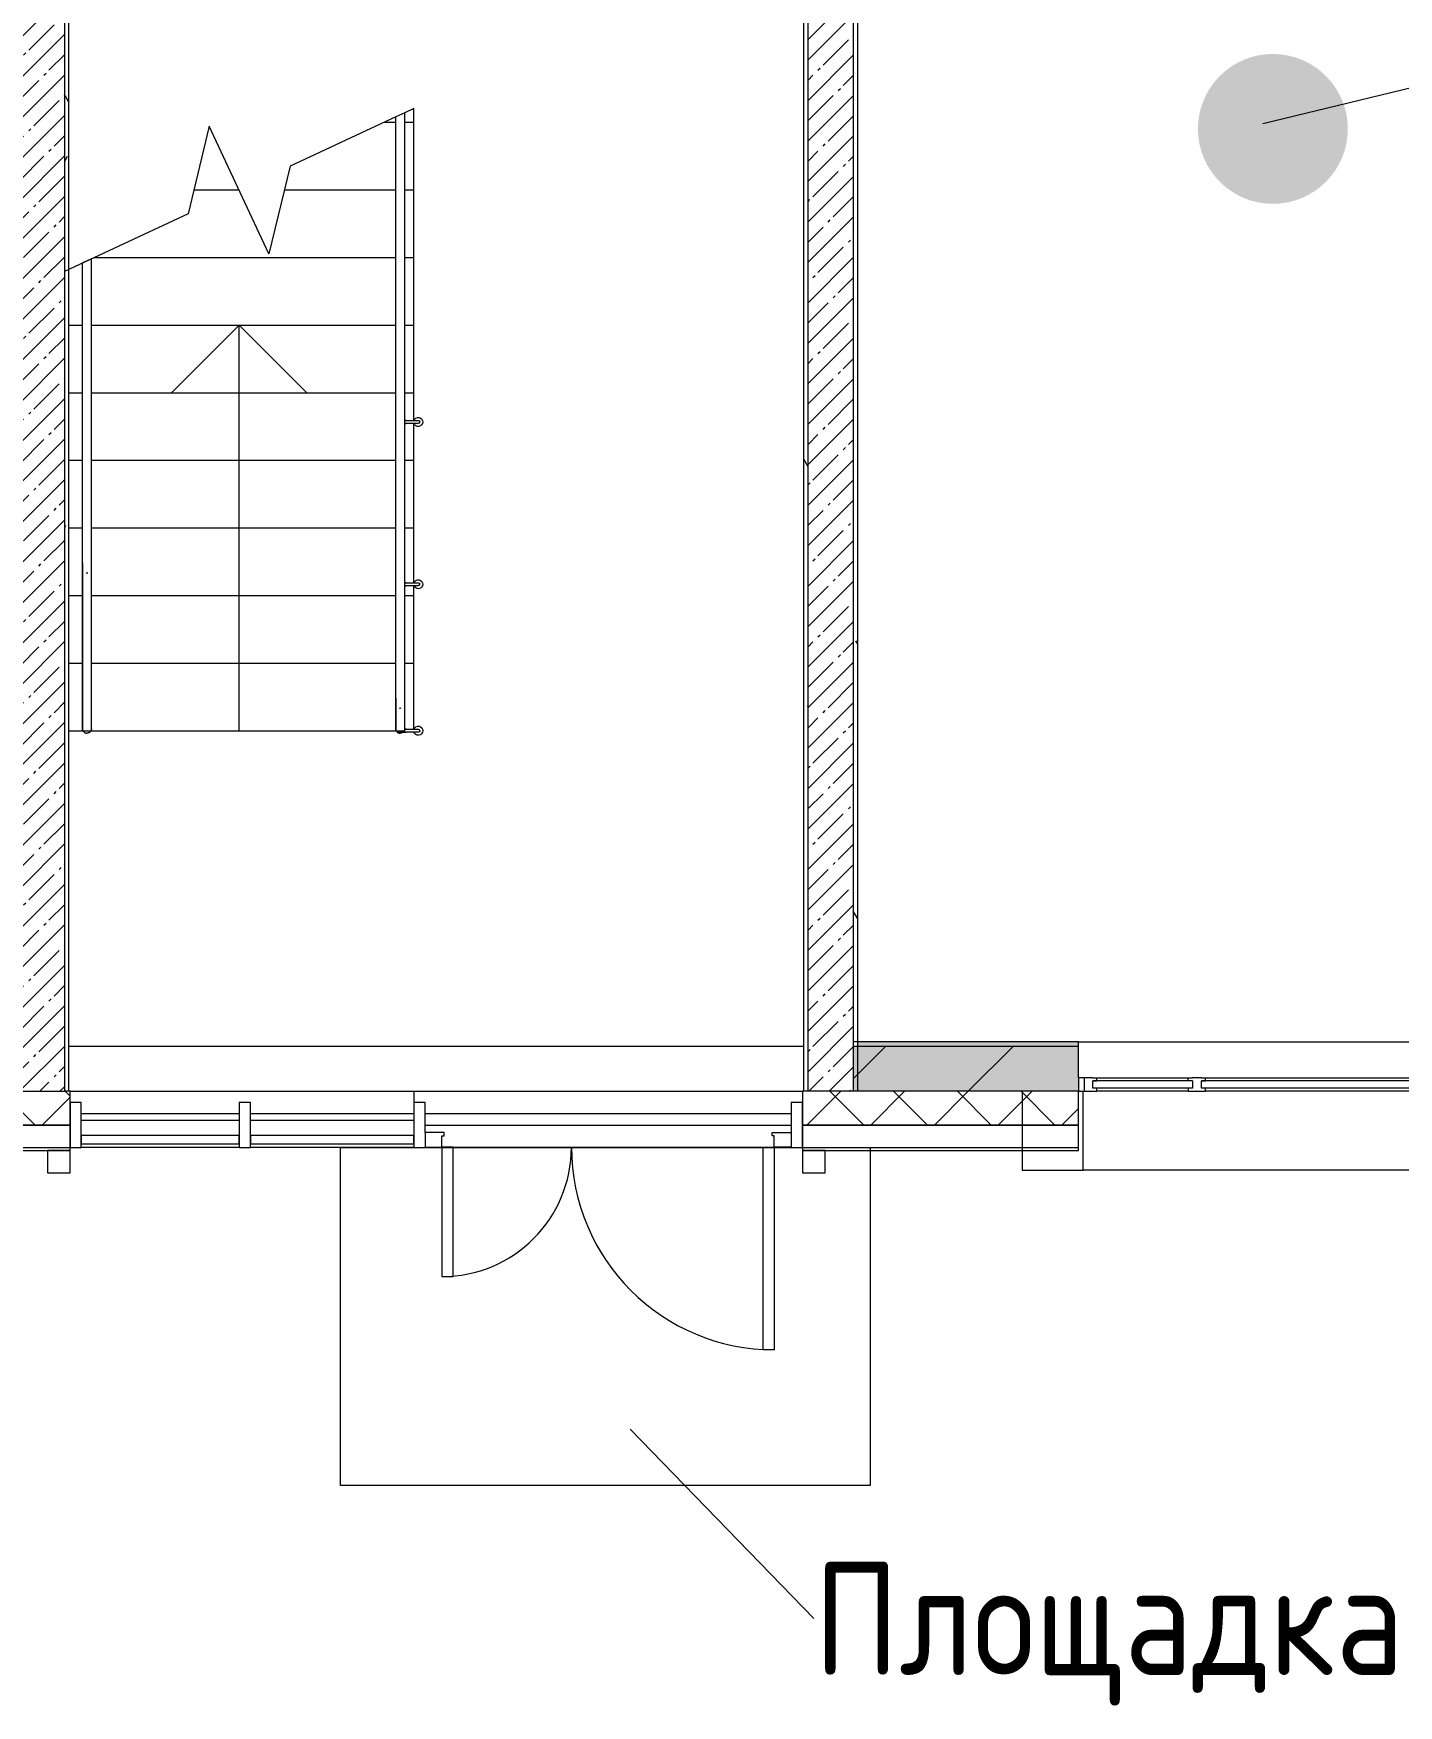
# Model space of a CAD drawing. Header units: millimetres. Extents: x -500089 to 1469082, y -290736 to 166440.
# Drawn here: x 1120316 to 1126374, y -76697 to -69276 of the extents above; entities that cross this region are included whole.
import ezdxf

# ---------------------------------------------------------------- set-up
doc = ezdxf.new("R2010")
doc.units = ezdxf.units.MM
for name, color, linetype, lineweight in [('_ Окна', 7, 'Continuous', 0), ('Аннотация', 7, 'Continuous', 0), ('Витраж', 7, 'Continuous', 0), ('Двери', 7, 'Continuous', 0), ('Лестницы', 7, 'Continuous', 0), ('Линии', 7, 'Continuous', 0), ('Обобщенные модели', 7, 'Continuous', 0), ('Ограждение', 7, 'Continuous', 0), ('Окна', 7, 'Continuous', 0), ('Панели витража', 7, 'Continuous', 0), ('Перекрытие', 7, 'Continuous', 0), ('Стены наружные', 7, 'Continuous', 0), ('Стены несущие', 7, 'Continuous', 0), ('Стены отделка', 7, 'Continuous', 0), ('Стены штриховка', 7, 'Continuous', 0), ('Стрелки вверх', 7, 'Continuous', 0), ('экспертиза ДУ', 1, 'Continuous', 0), ('экспертиза ДУ пояснения', 6, 'Continuous', 0)]:
    doc.layers.add(name, color=color, linetype=linetype, lineweight=lineweight)
doc.styles.add('GOST Common_4', font='', dxfattribs={"width": 0.9, "height": 500})
doc.styles.get('GOST Common_4').set_extended_font_data('GOST Common')
pattern_1 = [(0, (1111853.59, -73570.49), (812.8, 203.2), [67.056, -542.544, 67.056, -542.544, -3251.2]), (0, (1111853.59, -73570.49), (812.8, 203.2), [-1219.2, 67.056, -1152.144, 67.056, -542.544, -1422.4]), (0, (1111853.59, -73570.49), (812.8, 203.2), [-3048, 67.056, -339.344, 67.056, -948.944]), (120, (1112158.39, -73468.89), (-582.3764, 602.3054), [67.056, -542.544, 67.056, -542.544, -3251.2]), (120, (1112158.39, -73468.89), (-582.3764, 602.3054), [-1219.2, 67.056, -1152.144, 67.056, -542.544, -1422.4]), (120, (1112158.39, -73468.89), (-582.3764, 602.3054), [-3048, 67.056, -339.344, 67.056, -948.944]), (240, (1112259.99, -73062.49), (-230.4236, -805.5054), [67.056, -542.544, 67.056, -542.544, -3251.2]), (240, (1112259.99, -73062.49), (-230.4236, -805.5054), [-1219.2, 67.056, -1152.144, 67.056, -542.544, -1422.4]), (240, (1112259.99, -73062.49), (-230.4236, -805.5054), [-3048, 67.056, -339.344, 67.056, -948.944])]
pattern_2 = [(45, (1111853.59, -73570.49), (-89.8026, 89.8026), []), (45, (1111943.39, -73570.49), (-89.8026, 89.8026), [158.75, -31.75, 13.411, -18.339])]

# ---------------------------------------------------------------- blocks, each defined once
blk = doc.blocks.new('Наличник окна - Наличник окна Желтый-3056853-З Этаж 01')
at = {"layer": 'Обобщенные модели', "lineweight": 18}
for p, q in [((13100, -400), (12849.9, -400)), ((12849.9, -400), (12849.9, -750)), ((13119.9, -750), (13119.9, -400)), ((17079.9, -400), (17079.9, -750)), ((17499.9, -750), (17499.9, -400)), ((12849.9, -750), (13119.9, -750)), ((17079.9, -750), (17499.9, -750))]:
    blk.add_line(p, q, dxfattribs=at)
at = {"layer": 'Обобщенные модели'}
blk.add_line((17079.9, -750), (13119.9, -750), dxfattribs=at)
blk = doc.blocks.new('Наличник окна снизу открыто - Наличник окна Белый-3034922-З Этаж 01')
at = {"layer": 'Обобщенные модели', "lineweight": 18}
for p, q in [((8625, -662.5), (8525, -662.5)), ((8525, -662.5), (8525, -762.5)), ((8625, -762.5), (8625, -662.5)), ((11975, -662.5), (11875, -662.5)), ((11875, -662.5), (11875, -762.5)), ((11975, -762.5), (11975, -662.5)), ((8525, -762.5), (8625, -762.5)), ((11875, -762.5), (11975, -762.5))]:
    blk.add_line(p, q, dxfattribs=at)
blk = doc.blocks.new('АР_СОШ_Верзилово_Фасады_rvt-2-З Этаж 01')
at = {"layer": 'Стены наружные'}
for p, q in [((10200, -550), (11825, -550)), ((10275, -650), (10200, -650)), ((11700, -650), (10325, -650)), ((11825, -650), (11750, -650))]:
    blk.add_line(p, q, dxfattribs=at)
at = {"layer": 'Стены отделка', "lineweight": 9}
for p, q in [((8625, -550), (550, -550)), ((8625, -650), (8625, -550)), ((13100, -550), (11875, -550)), ((11875, -550), (11875, -650)), ((13100, -650), (13100, -550)), ((437.5, -662.5), (8625, -662.5)), ((8625, -662.5), (8625, -650)), ((11875, -650), (11875, -662.5)), ((11875, -662.5), (13100, -662.5)), ((13100, -662.5), (13100, -650))]:
    blk.add_line(p, q, dxfattribs=at)
at = {"layer": 'Стены штриховка'}
for p, q in [((450, -650), (8625, -650)), ((11875, -650), (13100, -650))]:
    blk.add_line(p, q, dxfattribs=at)
at = {"lineweight": 9}
for name in ['Наличник окна - Наличник окна Желтый-3056853-З Этаж 01', 'Наличник окна снизу открыто - Наличник окна Белый-3034922-З Этаж 01']:
    blk.add_blockref(name, (0, 0), dxfattribs=at)
blk = doc.blocks.new('Окно_ПВХ_2Створки - ОП_2000_h_х1700_2ст Серый-3674242-З Этаж 01')
at = {"layer": '_ Окна'}
for p, q in [((-769, 110), (-850, 110)), ((-850, 110), (-850, 50)), ((-825, 50), (-825, 110)), ((-787, 64), (-787, 96)), ((-787, 96), (-769, 96)), ((-769, 96), (-769, 110)), ((-769, 96), (287, 96)), ((363, 110), (287, 110)), ((287, 110), (287, 96)), ((287, 96), (305, 96)), ((305, 96), (305, 64)), ((345, 64), (345, 96)), ((345, 96), (363, 96)), ((363, 96), (363, 110)), ((363, 96), (769, 96)), ((769, 110), (769, 96)), ((850, 110), (769, 110)), ((769, 96), (787, 96)), ((787, 96), (787, 64)), ((825, 50), (825, 110)), ((850, 50), (850, 110)), ((-850, 50), (-787, 50)), ((-787, 64), (305, 64)), ((-787, 64), (-769, 64)), ((-769, 50), (-787, 50)), ((-769, 64), (-769, 50)), ((287, 64), (287, 50)), ((305, 64), (287, 64)), ((305, 50), (287, 50)), ((305, 50), (345, 50)), ((345, 64), (787, 64)), ((345, 64), (363, 64)), ((363, 50), (345, 50)), ((363, 64), (363, 50)), ((769, 64), (769, 50)), ((787, 64), (769, 64)), ((787, 50), (769, 50)), ((787, 50), (850, 50))]:
    blk.add_line(p, q, dxfattribs=at)
at = {"layer": 'Окна'}
for p, q in [((-769, 110), (287, 110)), ((363, 110), (769, 110)), ((287, 50), (-769, 50)), ((769, 50), (363, 50))]:
    blk.add_line(p, q, dxfattribs=at)
blk = doc.blocks.new('Прямоугольный импост - 50х200 мм Серый-4109983-З Этаж 01')
at = {"layer": 'Витраж', "lineweight": 18}
for p, q in [((-25, 35), (25, 35)), ((-25, -165), (-25, 35)), ((25, 35), (25, -165)), ((25, -165), (-25, -165))]:
    blk.add_line(p, q, dxfattribs=at)
blk = doc.blocks.new('Прямоугольный импост - 50х200 мм Серый-4109991-З Этаж 01')
at = {"layer": 'Витраж', "lineweight": 18}
for p, q in [((0, 35), (-50, 35)), ((-50, 35), (-50, -165)), ((0, -165), (0, 35)), ((-50, -165), (0, -165))]:
    blk.add_line(p, q, dxfattribs=at)
blk = doc.blocks.new('Тип перил - Перила_Внутренний_-3621370-З Этаж 01')
at = {"layer": 'Ограждение'}
for p, q in [((8680, 1944.7), (8680, 1200)), ((8720, 1200), (8720, 1944.7))]:
    blk.add_line(p, q, dxfattribs=at)
at = {"layer": 'Ограждение', "flags": 128}
blk.add_lwpolyline([(8696.1, 1900.9), (8700, 1900), (8703.9, 1900.9)], dxfattribs=at)
blk = doc.blocks.new('Тип перил - D40-138916-З Этаж 01')
at = {"layer": 'Ограждение', "flags": 128}
for points in [[(37330, 7141.1), (37330.1, 7142.8), (37330.3, 7144.6), (37330.7, 7146.3), (37331.2, 7147.8), (37331.8, 7149.3), (37332.5, 7150.7), (37333.2, 7151.9), (37333.9, 7153), (37334.7, 7153.9), (37335.5, 7154.8), (37336.2, 7155.6), (37337, 7156.2), (37337.7, 7156.8), (37338.4, 7157.3), (37339.1, 7157.8), (37339.7, 7158.2), (37340.3, 7158.6), (37340.9, 7158.9), (37341.5, 7159.2), (37342, 7159.4), (37342.6, 7159.6), (37343.1, 7159.8), (37343.6, 7160), (37344, 7160.1), (37344.5, 7160.3), (37344.9, 7160.4), (37345.4, 7160.5), (37345.8, 7160.6), (37346.2, 7160.7), (37346.6, 7160.8), (37347, 7160.8), (37347.3, 7160.9), (37347.7, 7160.9), (37348.1, 7161), (37348.5, 7161), (37348.8, 7161), (37349.2, 7161), (37349.5, 7161.1), (37349.9, 7161.1), (37350, 7161.1)], [(37370, 7141.1), (37369.9, 7142.8), (37369.7, 7144.6), (37369.3, 7146.3), (37368.8, 7147.8), (37368.2, 7149.3), (37367.5, 7150.7), (37366.8, 7151.9), (37366.1, 7153), (37365.3, 7153.9), (37364.5, 7154.8), (37363.8, 7155.6), (37363, 7156.2), (37362.3, 7156.8), (37361.6, 7157.3), (37360.9, 7157.8), (37360.3, 7158.2), (37359.7, 7158.6), (37359.1, 7158.9), (37358.5, 7159.2), (37358, 7159.4), (37357.4, 7159.6), (37356.9, 7159.8), (37356.4, 7160), (37356, 7160.1), (37355.5, 7160.3), (37355.1, 7160.4), (37354.6, 7160.5), (37354.2, 7160.6), (37353.8, 7160.7), (37353.4, 7160.8), (37353, 7160.8), (37352.7, 7160.9), (37352.3, 7160.9), (37351.9, 7161), (37351.5, 7161), (37351.2, 7161), (37350.8, 7161), (37350.5, 7161.1), (37350.1, 7161.1), (37350, 7161.1)]]:
    blk.add_lwpolyline(points, dxfattribs=at)
blk = doc.blocks.new('Тип перил - Перила_Внутренний_-V406-З Этаж 01')
at = {"layer": 'Ограждение'}
for p, q in [((8720, 3294.6), (8680, 3275.9)), ((8680, 1200), (8680, 3275.9)), ((8720, 1200), (8720, 3294.6)), ((8680, 1200), (8720, 1200))]:
    blk.add_line(p, q, dxfattribs=at)
blk = doc.blocks.new('Ограждение - D40 доп поручень 700_900-V401-З Этаж 01')
at = {"layer": 'Ограждение'}
for p, q in [((-26.7, 6.7), (-80, 6.7)), ((-80, 6.7), (-80, 6.4)), ((-80, 3.3), (-80, 6.7)), ((-80, 0), (-80, 1.7)), ((-18.2, 6.7), (-53.3, 6.7)), ((-18.9, 6.7), (-53.3, 6.7)), ((-60, -6.7), (-26.7, -6.7)), ((-53.3, -6.7), (-20, -6.7)), ((-53.3, -6.7), (-20, -6.7))]:
    blk.add_line(p, q, dxfattribs=at)
at = {"layer": 'Ограждение', "flags": 128}
for points in [[(-86.7, 0), (-86.7, 0.3), (-86.6, 0.5), (-86.6, 0.8), (-86.6, 1.1), (-86.5, 1.3), (-86.5, 1.6), (-86.4, 1.8), (-86.3, 2.1), (-86.2, 2.3), (-86.1, 2.6), (-86, 2.8), (-85.9, 3.1), (-85.8, 3.3), (-85.6, 3.5), (-85.5, 3.8), (-85.3, 4), (-85.2, 4.2), (-85, 4.4), (-84.8, 4.6), (-84.6, 4.8), (-84.4, 5), (-84.2, 5.1), (-84, 5.3), (-83.8, 5.5), (-83.6, 5.6), (-83.4, 5.7), (-83.1, 5.9), (-82.9, 6), (-82.7, 6.1), (-82.4, 6.2), (-82.2, 6.3), (-81.9, 6.4), (-81.7, 6.5), (-81.4, 6.5), (-81.1, 6.6), (-80.9, 6.6), (-80.6, 6.6)], [(-86.7, 0), (-86.7, 0.3), (-86.6, 0.5), (-86.6, 0.8), (-86.6, 1.1), (-86.5, 1.3), (-86.5, 1.6), (-86.4, 1.8), (-86.3, 2.1), (-86.2, 2.3), (-86.1, 2.6), (-86, 2.8), (-85.9, 3.1), (-85.8, 3.3), (-85.6, 3.5), (-85.5, 3.8), (-85.3, 4), (-85.2, 4.2), (-85, 4.4), (-84.8, 4.6), (-84.6, 4.8), (-84.4, 5), (-84.2, 5.1), (-84, 5.3), (-83.8, 5.5), (-83.6, 5.6), (-83.4, 5.7), (-83.1, 5.9), (-82.9, 6), (-82.7, 6.1), (-82.4, 6.2), (-82.2, 6.3), (-81.9, 6.4), (-81.7, 6.5), (-81.4, 6.5), (-81.1, 6.6), (-80.9, 6.6), (-80.6, 6.6)], [(-79.2, 6.7), (-79, 6.7), (-78.6, 6.7), (-78.3, 6.7), (-77.9, 6.7), (-77.5, 6.7), (-77, 6.7), (-76.5, 6.7), (-75.9, 6.7), (-75.3, 6.7), (-74.7, 6.7), (-74.1, 6.7), (-73.4, 6.7), (-72.7, 6.7), (-71.9, 6.7), (-71.1, 6.7), (-70.3, 6.7), (-69.5, 6.7), (-68.6, 6.7), (-67.7, 6.7), (-66.8, 6.7), (-65.9, 6.7), (-65, 6.7), (-64, 6.7), (-63, 6.7), (-62, 6.7), (-61, 6.7), (-60, 6.7), (-58.9, 6.7), (-57.9, 6.7), (-56.8, 6.7), (-55.8, 6.7), (-54.7, 6.7), (-53.6, 6.7), (-53.3, 6.7)], [(-76.5, 6.7), (-75.9, 6.7), (-75.3, 6.7), (-74.7, 6.7), (-74.1, 6.7), (-73.4, 6.7), (-72.7, 6.7), (-71.9, 6.7), (-71.1, 6.7), (-70.3, 6.7), (-69.5, 6.7), (-68.6, 6.7), (-67.7, 6.7), (-66.8, 6.7), (-65.9, 6.7), (-65, 6.7), (-64, 6.7), (-63, 6.7), (-62, 6.7), (-61, 6.7), (-60, 6.7), (-58.9, 6.7), (-57.9, 6.7), (-56.8, 6.7), (-55.8, 6.7), (-54.7, 6.7), (-53.6, 6.7), (-53.3, 6.7)], [(0, 6.7), (0, 6.7), (-0.1, 6.7), (-0.2, 6.7), (-0.3, 6.7), (-0.5, 6.7), (-0.8, 6.7), (-1, 6.7), (-1.4, 6.7), (-1.7, 6.7), (-2.1, 6.7), (-2.5, 6.7), (-3, 6.7), (-3.5, 6.7), (-4.1, 6.7), (-4.7, 6.7), (-5.3, 6.7), (-5.9, 6.7), (-6.6, 6.7), (-7.3, 6.7), (-8.1, 6.7), (-8.9, 6.7), (-9.7, 6.7), (-10.5, 6.7), (-11.4, 6.7), (-12.3, 6.7), (-13.2, 6.7), (-14.1, 6.7), (-15, 6.7), (-16, 6.7), (-17, 6.7), (-18, 6.7), (-19, 6.7), (-20, 6.7), (-21.1, 6.7), (-22.1, 6.7), (-23.2, 6.7), (-24.2, 6.7), (-25.3, 6.7), (-26.4, 6.7), (-26.7, 6.7)], [(-53.3, -6.7), (-54.4, -6.7), (-55.5, -6.7), (-56.5, -6.7), (-57.6, -6.7), (-58.6, -6.7), (-59.7, -6.7)], [(-53.3, -6.7), (-54.4, -6.7), (-55.5, -6.7), (-56.5, -6.7), (-57.6, -6.7), (-58.6, -6.7), (-59.7, -6.7)], [(-26.7, -6.7), (-25.6, -6.7), (-24.5, -6.7), (-23.5, -6.7), (-22.4, -6.7), (-21.4, -6.7), (-20.3, -6.7), (-19.3, -6.7), (-18.3, -6.7), (-17.3, -6.7), (-16.3, -6.7), (-15.3, -6.7), (-14.4, -6.7), (-13.4, -6.7), (-12.5, -6.7), (-11.6, -6.7), (-10.7, -6.7), (-9.9, -6.7), (-9.1, -6.7), (-8.3, -6.7), (-7.5, -6.7), (-6.8, -6.7), (-6.1, -6.7), (-5.5, -6.7), (-4.8, -6.7), (-4.2, -6.7), (-3.7, -6.7), (-3.1, -6.7), (-2.7, -6.7), (-2.2, -6.7), (-1.8, -6.7), (-1.4, -6.7), (-1.1, -6.7), (-0.8, -6.7), (-0.6, -6.7), (-0.4, -6.7), (-0.2, -6.7), (-0.1, -6.7), (0, -6.7), (0, -6.7)]]:
    blk.add_lwpolyline(points, dxfattribs=at)
at = {"layer": 'Ограждение'}
for centre, radius, start, end in [((-80, 0), 6.67, 90, 180), ((-80, 0), 6.67, 75, 180), ((0, 0), 20, 360, 165), ((0, 0), 6.67, 90, 135), ((0, 0), 6.67, 270, 90), ((0, 0), 20, 199.63434, 360)]:
    blk.add_arc(centre, radius, start, end, dxfattribs=at)
blk.add_open_spline([(-18.9, 6.6), (-18.9, 6.5), (-19, 6.4), (-19.1, 6.1), (-19.1, 5.8), (-19.2, 5.8)], degree=3, knots=[0.5555556, 0.5555556, 0.5555556, 0.5555556, 0.5833333, 0.6527778, 0.6666667, 0.6666667, 0.6666667, 0.6666667], dxfattribs=at)
blk = doc.blocks.new('Ограждение - D40 доп поручень 700_900-V388-З Этаж 01')
at = {"layer": 'Ограждение'}
for p, q in [((-26.7, 6.7), (-60, 6.7)), ((-18.2, 6.7), (-53.3, 6.7)), ((-18.9, 6.7), (-53.3, 6.7)), ((-60, -6.7), (-26.7, -6.7)), ((-53.3, -6.7), (-20, -6.7)), ((-53.3, -6.7), (-20, -6.7))]:
    blk.add_line(p, q, dxfattribs=at)
at = {"layer": 'Ограждение', "flags": 128}
for points in [[(-60, 6.7), (-58.9, 6.7), (-57.9, 6.7), (-56.8, 6.7), (-55.8, 6.7), (-54.7, 6.7), (-53.6, 6.7), (-53.3, 6.7)], [(-60, 6.7), (-58.9, 6.7), (-57.9, 6.7), (-56.8, 6.7), (-55.8, 6.7), (-54.7, 6.7), (-53.6, 6.7), (-53.3, 6.7)], [(0, 6.7), (0, 6.7), (-0.1, 6.7), (-0.2, 6.7), (-0.3, 6.7), (-0.5, 6.7), (-0.8, 6.7), (-1, 6.7), (-1.4, 6.7), (-1.7, 6.7), (-2.1, 6.7), (-2.5, 6.7), (-3, 6.7), (-3.5, 6.7), (-4.1, 6.7), (-4.7, 6.7), (-5.3, 6.7), (-5.9, 6.7), (-6.6, 6.7), (-7.3, 6.7), (-8.1, 6.7), (-8.9, 6.7), (-9.7, 6.7), (-10.5, 6.7), (-11.4, 6.7), (-12.3, 6.7), (-13.2, 6.7), (-14.1, 6.7), (-15, 6.7), (-16, 6.7), (-17, 6.7), (-18, 6.7), (-19, 6.7), (-20, 6.7), (-21.1, 6.7), (-22.1, 6.7), (-23.2, 6.7), (-24.2, 6.7), (-25.3, 6.7), (-26.4, 6.7), (-26.7, 6.7)], [(-53.3, -6.7), (-54.4, -6.7), (-55.5, -6.7), (-56.5, -6.7), (-57.6, -6.7), (-58.6, -6.7), (-59.7, -6.7)], [(-53.3, -6.7), (-54.4, -6.7), (-55.5, -6.7), (-56.5, -6.7), (-57.6, -6.7), (-58.6, -6.7), (-59.7, -6.7)], [(-26.7, -6.7), (-25.6, -6.7), (-24.5, -6.7), (-23.5, -6.7), (-22.4, -6.7), (-21.4, -6.7), (-20.3, -6.7), (-19.3, -6.7), (-18.3, -6.7), (-17.3, -6.7), (-16.3, -6.7), (-15.3, -6.7), (-14.4, -6.7), (-13.4, -6.7), (-12.5, -6.7), (-11.6, -6.7), (-10.7, -6.7), (-9.9, -6.7), (-9.1, -6.7), (-8.3, -6.7), (-7.5, -6.7), (-6.8, -6.7), (-6.1, -6.7), (-5.5, -6.7), (-4.8, -6.7), (-4.2, -6.7), (-3.7, -6.7), (-3.1, -6.7), (-2.7, -6.7), (-2.2, -6.7), (-1.8, -6.7), (-1.4, -6.7), (-1.1, -6.7), (-0.8, -6.7), (-0.6, -6.7), (-0.4, -6.7), (-0.2, -6.7), (-0.1, -6.7), (0, -6.7), (0, -6.7)]]:
    blk.add_lwpolyline(points, dxfattribs=at)
at = {"layer": 'Ограждение'}
for radius, start, end in [(20, 360, 165), (6.67, 90, 135), (6.67, 270, 90), (20, 199.63434, 360)]:
    blk.add_arc((0, 0), radius, start, end, dxfattribs=at)
blk.add_open_spline([(-18.9, 6.6), (-18.9, 6.5), (-19, 6.4), (-19.1, 6.1), (-19.1, 5.8), (-19.2, 5.8)], degree=3, knots=[0.5555556, 0.5555556, 0.5555556, 0.5555556, 0.5833333, 0.6527778, 0.6666667, 0.6666667, 0.6666667, 0.6666667], dxfattribs=at)
blk = doc.blocks.new('Ограждение - Ограждение-3621411-З Этаж 01')
at = {"extrusion": (0, 0, -1), "zscale": -1, "rotation": 180}
for name, p in [('Ограждение - D40 доп поручень 700_900-V388-З Этаж 01', (-10170, 2570)), ('Ограждение - D40 доп поручень 700_900-V388-З Этаж 01', (-10170, 1850)), ('Ограждение - D40 доп поручень 700_900-V401-З Этаж 01', (-10170, 1200))]:
    blk.add_blockref(name, p, dxfattribs=at)
blk = doc.blocks.new('Тип верхнего поручня - Верхний поручень_Внутренний_-3621415-З Этаж 01')
at = {"layer": 'Ограждение'}
for p, q in [((10070, 1344.7), (10070, 1200)), ((10110, 1200), (10110, 1344.7))]:
    blk.add_line(p, q, dxfattribs=at)
at = {"layer": 'Ограждение', "flags": 128}
blk.add_lwpolyline([(10086.1, 1300.9), (10090, 1300), (10093.9, 1300.9)], dxfattribs=at)
blk = doc.blocks.new('Тип верхнего поручня - D40-V389-З Этаж 01')
at = {"layer": 'Ограждение', "flags": 128}
for points in [[(39870, 7141.1), (39870.1, 7142.8), (39870.3, 7144.6), (39870.7, 7146.3), (39871.2, 7147.8), (39871.8, 7149.3), (39872.5, 7150.7), (39873.2, 7151.9), (39873.9, 7153), (39874.7, 7153.9), (39875.5, 7154.8), (39876.2, 7155.6), (39877, 7156.2), (39877.7, 7156.8), (39878.4, 7157.3), (39879.1, 7157.8), (39879.7, 7158.2), (39880.3, 7158.6), (39880.9, 7158.9), (39881.5, 7159.2), (39882, 7159.4), (39882.6, 7159.6), (39883.1, 7159.8), (39883.6, 7160), (39884, 7160.1), (39884.5, 7160.3), (39884.9, 7160.4), (39885.4, 7160.5), (39885.8, 7160.6), (39886.2, 7160.7), (39886.6, 7160.8), (39887, 7160.8), (39887.3, 7160.9), (39887.7, 7160.9), (39888.1, 7161), (39888.5, 7161), (39888.8, 7161), (39889.2, 7161), (39889.5, 7161.1), (39889.9, 7161.1), (39890, 7161.1)], [(39910, 7141.1), (39909.9, 7142.8), (39909.7, 7144.6), (39909.3, 7146.3), (39908.8, 7147.8), (39908.2, 7149.3), (39907.5, 7150.7), (39906.8, 7151.9), (39906.1, 7153), (39905.3, 7153.9), (39904.5, 7154.8), (39903.8, 7155.6), (39903, 7156.2), (39902.3, 7156.8), (39901.6, 7157.3), (39900.9, 7157.8), (39900.3, 7158.2), (39899.7, 7158.6), (39899.1, 7158.9), (39898.5, 7159.2), (39898, 7159.4), (39897.4, 7159.6), (39896.9, 7159.8), (39896.4, 7160), (39896, 7160.1), (39895.5, 7160.3), (39895.1, 7160.4), (39894.6, 7160.5), (39894.2, 7160.6), (39893.8, 7160.7), (39893.4, 7160.8), (39893, 7160.8), (39892.7, 7160.9), (39892.3, 7160.9), (39891.9, 7161), (39891.5, 7161), (39891.2, 7161), (39890.8, 7161), (39890.5, 7161.1), (39890.1, 7161.1), (39890, 7161.1)]]:
    blk.add_lwpolyline(points, dxfattribs=at)
blk = doc.blocks.new('Тип верхнего поручня - Верхний поручень_Внутренний_-V407-З Этаж 01')
at = {"layer": 'Ограждение'}
for p, q in [((10110, 3942.7), (10070, 3924.1)), ((10110, 1200), (10110, 3942.7)), ((10070, 1200), (10070, 3924.1)), ((10070, 1200), (10110, 1200))]:
    blk.add_line(p, q, dxfattribs=at)
blk = doc.blocks.new('Прямоугольный импост - 50х120 мм Серый-3780212-З Этаж 01')
at = {"layer": 'Витраж'}
for p, q in [((9375, -530), (8675, -530)), ((9375, -650), (8675, -650))]:
    blk.add_line(p, q, dxfattribs=at)
blk = doc.blocks.new('Прямоугольный импост - 50х120 мм Серый-3699266-З Этаж 01')
at = {"layer": 'Витраж'}
for p, q in [((10150, -530), (9425, -530)), ((10150, -650), (9425, -650))]:
    blk.add_line(p, q, dxfattribs=at)
blk = doc.blocks.new('Системная панель - ASVP_Cтеклопакет Двухкамерный_36 мм-4110028-З Этаж 01')
at = {"layer": 'Панели витража', "lineweight": 18}
for p, q in [((350, 18), (-350, 18)), ((-350, 18), (-350, -18)), ((350, -18), (350, 18)), ((-350, -18), (350, -18))]:
    blk.add_line(p, q, dxfattribs=at)
blk = doc.blocks.new('Системная панель - ASVP_Cтеклопакет Двухкамерный_36 мм-4110029-З Этаж 01')
at = {"layer": 'Панели витража', "lineweight": 18}
for p, q in [((362.5, 18), (-362.5, 18)), ((-362.5, 18), (-362.5, -18)), ((362.5, -18), (362.5, 18)), ((-362.5, -18), (362.5, -18))]:
    blk.add_line(p, q, dxfattribs=at)
blk = doc.blocks.new('Прямоугольный импост - 50х200 мм Серый-4110030-З Этаж 01')
at = {"layer": 'Витраж', "lineweight": 18}
for p, q in [((-50, 35), (0, 35)), ((-50, 32.5), (-50, 35)), ((0, 35), (0, -165)), ((-50, -165), (-50, -32.5)), ((0, -165), (-50, -165))]:
    blk.add_line(p, q, dxfattribs=at)
blk = doc.blocks.new('ASVP_ДверьАлюминиеваяВитражная_2 полотна - Остекленная-4110031-З Этаж 01')
at = {"layer": 'Двери', "lineweight": 18}
for p, q in [((-812.5, 32.5), (-812.5, -32.5)), ((-727.5, 32.5), (-812.5, 32.5)), ((-737.5, -32.5), (-737.5, 17.5)), ((-737.5, 17.5), (-727.5, 17.5)), ((-727.5, 17.5), (-727.5, 32.5)), ((727.5, 32.5), (812.5, 32.5)), ((727.5, 17.5), (727.5, 32.5)), ((737.5, 17.5), (727.5, 17.5)), ((737.5, -32.5), (737.5, 17.5)), ((812.5, 32.5), (812.5, -32.5)), ((-812.5, -32.5), (-737.5, -32.5)), ((-687.5, -32.5), (-737.5, -32.5)), ((-737.5, -32.5), (-737.5, -607.5)), ((-687.5, -607.5), (-687.5, -32.5)), ((687.5, -932.5), (687.5, -32.5)), ((687.5, -32.5), (737.5, -32.5)), ((737.5, -32.5), (737.5, -932.5)), ((812.5, -32.5), (737.5, -32.5)), ((-737.5, -607.5), (-687.5, -607.5)), ((737.5, -932.5), (687.5, -932.5))]:
    blk.add_line(p, q, dxfattribs=at)
at = {"layer": 'Двери'}
for centre, radius, start, end in [((-737.5, -32.5), 575, 270, 0), ((737.5, -32.5), 900, 180, 270)]:
    blk.add_arc(centre, radius, start, end, dxfattribs=at)
blk = doc.blocks.new('Прямоугольный импост - 50х200 мм Серый-4109985-З Этаж 01')
at = {"layer": 'Витраж', "lineweight": 18}
for p, q in [((-25, 35), (25, 35)), ((-25, -165), (-25, 35)), ((25, 35), (25, 32.5)), ((25, -32.5), (25, -165)), ((25, -165), (-25, -165))]:
    blk.add_line(p, q, dxfattribs=at)

msp = doc.modelspace()

# ---------------------------------------------------------------- hatches: boundary and pattern name
at = {"layer": 'Стены штриховка'}
h = msp.add_hatch(dxfattribs=at)
h.set_pattern_fill('FP_35', color=256, style=0, pattern_type=2)
h.set_pattern_definition(pattern_2)
h.paths.add_polyline_path([(1120253.585, -73970.488), (1120453.585, -73970.488), (1120453.585, -66270.488), (1120253.585, -66270.488), (1120253.585, -73770.488)], flags=0)
h = msp.add_hatch(dxfattribs=at)
h.set_pattern_fill('FP_174', color=256, style=0, pattern_type=2)
h.set_pattern_definition(pattern_1)
h.paths.add_polyline_path([(1123953.585, -73770.488), (1123973.585, -73770.488), (1123973.585, -66270.488), (1123953.585, -66270.488), (1123953.585, -73546.216)], flags=0)
h = msp.add_hatch(dxfattribs=at)
h.set_pattern_fill('FP_174', color=256, style=0, pattern_type=2)
h.set_pattern_definition(pattern_1)
h.paths.add_polyline_path([(1120453.585, -73970.488), (1120473.585, -73970.488), (1120473.585, -66470.488), (1120453.585, -66470.488), (1120453.585, -73770.488)], flags=0)
h = msp.add_hatch(dxfattribs=at)
h.set_pattern_fill('FP_35', color=256, style=0, pattern_type=2)
h.set_pattern_definition(pattern_2)
h.paths.add_polyline_path([(1123953.585, -73970.488), (1123953.585, -66470.488), (1123753.585, -66470.488), (1123753.585, -73970.488)], flags=0)
h = msp.add_hatch(dxfattribs=at)
h.set_pattern_fill('FP_174', color=256, style=0, pattern_type=2)
h.set_pattern_definition(pattern_1)
h.paths.add_polyline_path([(1123733.585, -73970.488), (1123753.585, -73970.488), (1123753.585, -66490.488), (1123733.585, -66490.488), (1123733.585, -73770.488)], flags=0)
h = msp.add_hatch(dxfattribs=at)
h.set_pattern_fill('FP_174', color=256, style=0, pattern_type=2)
h.set_pattern_definition(pattern_1)
h.paths.add_polyline_path([(1141303.585, -73770.488), (1141303.585, -73750.488), (1140703.585, -73750.488), (1140703.585, -73770.488), (1141228.764, -73770.488)], flags=0)
h.paths.add_polyline_path([(1143003.585, -73770.488), (1143903.585, -73770.488), (1143903.585, -73750.488), (1143003.585, -73750.488)], flags=0)
h.paths.add_polyline_path([(1147903.585, -73770.488), (1148883.585, -73770.488), (1148883.585, -73750.488), (1147903.585, -73750.488)], flags=0)
h.paths.add_polyline_path([(1145676.623, -73770.488), (1146203.585, -73770.488), (1146203.585, -73750.488), (1145603.585, -73750.488), (1145603.585, -73770.488)], flags=0)
h.paths.add_polyline_path([(1129408.585, -73770.488), (1129428.585, -73770.488), (1129428.585, -73750.488), (1128953.585, -73750.488), (1128953.585, -73770.488), (1128997.14, -73770.488)], flags=0)
h.paths.add_polyline_path([(1124549.28, -73770.488), (1124953.585, -73770.488), (1124953.585, -73750.488), (1123973.585, -73750.888), (1123973.585, -73770.488)], flags=0)
h.paths.add_polyline_path([(1127253.585, -73770.488), (1127253.585, -73750.488), (1126653.585, -73750.488), (1126653.585, -73770.488), (1126773.228, -73770.488)], flags=0)
h.paths.add_polyline_path([(1129853.585, -73770.488), (1129853.585, -73750.488), (1129578.585, -73750.488), (1129578.585, -73770.488), (1129598.585, -73770.488)], flags=0)
h.paths.add_polyline_path([(1131553.585, -73770.488), (1132153.585, -73770.488), (1132153.585, -73750.488), (1131553.585, -73750.488)], flags=0)
h.paths.add_polyline_path([(1138703.585, -73770.488), (1139003.585, -73770.488), (1139003.585, -73750.488), (1137278.585, -73750.488), (1137278.585, -73770.488), (1137803.585, -73770.488)], flags=0)
h.paths.add_polyline_path([(1133853.585, -73770.488), (1135078.585, -73770.488), (1135078.585, -73750.488), (1133853.585, -73750.488)], flags=0)
h.paths.add_polyline_path([(1135248.585, -73770.488), (1135578.585, -73770.488), (1135578.585, -73750.488), (1135228.585, -73750.488), (1135228.585, -73770.488)], flags=0)
h = msp.add_hatch(dxfattribs=at)
h.set_pattern_fill('FP_201', color=256, style=0, pattern_type=2)
h.set_pattern_definition([(45, (1111853.6, -73570.5), (-282.8427, 282.8427), [])])
h.paths.add_polyline_path([(1146203.585, -73970.488), (1146203.585, -73770.488), (1145603.585, -73770.488), (1145603.585, -73970.488), (1145676.623, -73970.488)], flags=0)
h.paths.add_polyline_path([(1148903.585, -73970.488), (1148903.585, -73770.488), (1147903.585, -73770.488), (1147903.585, -73970.488)], flags=0)
h.paths.add_polyline_path([(1137278.585, -73970.488), (1137803.585, -73970.488), (1137803.585, -73770.488), (1137278.585, -73770.488), (1137278.585, -73956.488)], flags=0)
h.paths.add_polyline_path([(1126653.585, -73970.488), (1127253.585, -73970.488), (1127253.585, -73770.488), (1126653.585, -73770.488), (1126653.585, -73956.488)], flags=0)
h.paths.add_polyline_path([(1138703.585, -73970.488), (1139003.585, -73970.488), (1139003.585, -73770.488), (1138703.585, -73770.488), (1138703.585, -73956.488)], flags=0)
h.paths.add_polyline_path([(1124953.585, -73970.488), (1124953.585, -73770.488), (1123953.585, -73770.488), (1123953.585, -73970.488), (1124549.28, -73970.488)], flags=0)
h.paths.add_polyline_path([(1135578.585, -73970.488), (1135578.585, -73770.488), (1135053.585, -73770.488), (1135053.585, -73970.488)], flags=0)
h.paths.add_polyline_path([(1132153.585, -73970.488), (1132153.585, -73770.488), (1131553.585, -73770.488), (1131553.585, -73970.488)], flags=0)
h.paths.add_polyline_path([(1140703.585, -73970.488), (1141303.585, -73970.488), (1141303.585, -73770.488), (1140703.585, -73770.488), (1140703.585, -73956.488)], flags=0)
h.paths.add_polyline_path([(1134153.585, -73970.488), (1134153.585, -73770.488), (1133853.585, -73770.488), (1133853.585, -73970.488)], flags=0)
h = msp.add_hatch(dxfattribs=at)
h.set_pattern_fill('FP_31', color=256, style=0, pattern_type=2)
h.set_pattern_definition([(50, (1111853.6, -73570.5), (728.7365, -63.756), [76.2, -838.2]), (355, (1111853.6, -73570.5), (-140.972, 764.228), [60.96, -670.56]), (100.451, (1111914.3, -73575.8), (587.77, 700.467), [64.76, -712.36]), (46.184, (1111853.6, -73367.3), (1084.316, -168.17), [114.3, -1257.3]), (96.636, (1111943.9, -73381.3), (949.61, 989.71), [97.14, -1068.54]), (351.184, (1111853.6, -73367.3), (949.62, 989.7), [91.44, -1005.84]), (21, (1111955.2, -73418.1), (606.458, -409.061), [76.2, -838.2]), (326, (1111955.2, -73418.1), (247.208, 736.753), [60.96, -670.56]), (71.451, (1112005.7, -73452.2), (853.668, 327.685), [64.76, -712.36]), (37.5, (1111853.59, -73570.5), (12.3547, 338.2201), [33.528, -628.904, 33.528, -647.192, -673.1]), (37.5, (1111853.59, -73570.5), (12.3547, 338.2201), [-1343.152, 33.528, -639.572]), (7.5, (1111853.6, -73570.5), (267.279, 400.722), [33.528, -354.584, 33.528, -613.664, -256.54]), (7.5, (1111853.6, -73570.5), (267.279, 400.722), [-1035.304, 33.528, -223.012]), (327.5, (1111627.02, -73570.5), (542.3633, -22.9153), [33.528, -220.472, 33.528, -758.952, -1051.56]), (327.5, (1111627.02, -73570.5), (542.3633, -22.9153), [-1046.48, 33.528, -1018.032]), (317.5, (1111525.4, -73570.5), (592.517, 101.707), [33.528, -296.672, 33.528, -492.76, -746.76]), (317.5, (1111525.4, -73570.5), (592.517, 101.707), [-856.488, 33.528, -713.232])])
h.paths.add_polyline_path([(1146203.585, -73970.488), (1146203.585, -73770.488), (1145603.585, -73770.488), (1145603.585, -73970.488), (1145676.623, -73970.488)], flags=0)
h.paths.add_polyline_path([(1148903.585, -73970.488), (1148903.585, -73770.488), (1147903.585, -73770.488), (1147903.585, -73970.488)], flags=0)
h.paths.add_polyline_path([(1137278.585, -73970.488), (1137803.585, -73970.488), (1137803.585, -73770.488), (1137278.585, -73770.488), (1137278.585, -73956.488)], flags=0)
h.paths.add_polyline_path([(1126653.585, -73970.488), (1127253.585, -73970.488), (1127253.585, -73770.488), (1126653.585, -73770.488), (1126653.585, -73956.488)], flags=0)
h.paths.add_polyline_path([(1138703.585, -73970.488), (1139003.585, -73970.488), (1139003.585, -73770.488), (1138703.585, -73770.488), (1138703.585, -73956.488)], flags=0)
h.paths.add_polyline_path([(1124953.585, -73970.488), (1124953.585, -73770.488), (1123953.585, -73770.488), (1123953.585, -73970.488), (1124549.28, -73970.488)], flags=0)
h.paths.add_polyline_path([(1135578.585, -73970.488), (1135578.585, -73770.488), (1135053.585, -73770.488), (1135053.585, -73970.488)], flags=0)
h.paths.add_polyline_path([(1132153.585, -73970.488), (1132153.585, -73770.488), (1131553.585, -73770.488), (1131553.585, -73970.488)], flags=0)
h.paths.add_polyline_path([(1140703.585, -73970.488), (1141303.585, -73970.488), (1141303.585, -73770.488), (1140703.585, -73770.488), (1140703.585, -73956.488)], flags=0)
h.paths.add_polyline_path([(1134153.585, -73970.488), (1134153.585, -73770.488), (1133853.585, -73770.488), (1133853.585, -73970.488)], flags=0)
h = msp.add_hatch(dxfattribs=at)
h.set_pattern_fill('FP_32', color=256, style=0, pattern_type=2)
h.set_pattern_definition([(45, (1111853.59, -73570.49), (-141.42136, 141.42136), []), (135, (1111853.59, -73570.49), (-141.42136, -141.42136), [])])
h.paths.add_polyline_path([(1154678.585, -74120.488), (1157953.585, -74120.488), (1157953.585, -73970.488), (1154678.585, -73970.488), (1154678.585, -74070.488)], flags=0)
h.paths.add_polyline_path([(1112553.585, -74120.488), (1120478.585, -74120.488), (1120478.585, -73970.488), (1112553.585, -73970.488), (1112553.585, -74070.488)], flags=0)
h.paths.add_polyline_path([(1137278.585, -74120.488), (1139003.585, -74120.488), (1139003.585, -73970.488), (1137278.585, -73970.488), (1137278.585, -74070.488)], flags=0)
h.paths.add_polyline_path([(1173378.585, -74120.488), (1173378.585, -73970.488), (1171253.585, -73970.488), (1171253.585, -74120.488)], flags=0)
h.paths.add_polyline_path([(1135578.585, -74120.488), (1135578.585, -73970.488), (1134929.417, -73970.488), (1134929.417, -74120.488)], flags=0)
h.paths.add_polyline_path([(1147903.585, -74120.488), (1149128.585, -74120.488), (1149128.585, -73970.488), (1147903.585, -73970.488), (1147903.585, -74070.488)], flags=0)
h.paths.add_polyline_path([(1123728.585, -74120.488), (1124953.585, -74120.488), (1124953.585, -73970.488), (1123728.585, -73970.488), (1123728.585, -74070.488)], flags=0)
at = {"layer": 'экспертиза ДУ', "lineweight": 0}
h = msp.add_hatch(color=5, dxfattribs=at)
edge = h.paths.add_edge_path()
edge.add_arc((1125815.958, -69699.737), 332.544, 0, 360)

# ---------------------------------------------------------------- linework, layer by layer
at = {"layer": 'Аннотация'}
msp.add_line((1122964.176, -75470.037), (1123778.88, -76310.883), dxfattribs=at)
at = {"layer": 'Лестницы'}
for p, q in [((1121923.585, -69646.404), (1121455.162, -69864.833)), ((1121871.938, -69670.488), (1121923.585, -69670.488)), ((1121871.938, -69670.488), (1121923.585, -69670.488)), ((1122003.585, -69609.099), (1121963.585, -69627.752)), ((1121963.585, -69670.488), (1122003.585, -69670.488)), ((1121963.585, -69670.488), (1122003.585, -69670.488)), ((1122003.585, -69670.488), (1122003.585, -69609.099)), ((1122003.585, -69970.488), (1122003.585, -69670.488)), ((1121096.517, -69687.267), (1121002.008, -70076.142)), ((1121360.654, -70253.709), (1121096.517, -69687.267)), ((1121455.162, -69864.833), (1121360.654, -70253.709)), ((1121027.686, -69970.488), (1121228.585, -69970.488)), ((1121027.686, -69970.488), (1121228.585, -69970.488)), ((1121429.485, -69970.488), (1121923.585, -69970.488)), ((1121429.485, -69970.488), (1121923.585, -69970.488)), ((1121963.585, -69970.488), (1122003.585, -69970.488)), ((1121963.585, -69970.488), (1122003.585, -69970.488)), ((1122003.585, -70270.488), (1122003.585, -69970.488)), ((1121002.008, -70076.142), (1120453.585, -70331.876)), ((1120585.233, -70270.488), (1121923.585, -70270.488)), ((1120585.233, -70270.488), (1121923.585, -70270.488)), ((1121963.585, -70270.488), (1122003.585, -70270.488)), ((1121963.585, -70270.488), (1122003.585, -70270.488)), ((1122003.585, -70570.488), (1122003.585, -70270.488)), ((1120473.585, -70570.488), (1120533.585, -70570.488)), ((1120473.585, -70570.488), (1120533.585, -70570.488)), ((1120573.585, -70570.488), (1121923.585, -70570.488)), ((1120573.585, -70570.488), (1121923.585, -70570.488)), ((1121963.585, -70570.488), (1122003.585, -70570.488)), ((1121963.585, -70570.488), (1122003.585, -70570.488)), ((1122003.585, -70870.488), (1122003.585, -70570.488)), ((1120473.585, -70870.488), (1120533.585, -70870.488)), ((1120473.585, -70870.488), (1120533.585, -70870.488)), ((1120573.585, -70870.488), (1121923.585, -70870.488)), ((1120573.585, -70870.488), (1121923.585, -70870.488)), ((1121963.585, -70870.488), (1122003.585, -70870.488)), ((1121963.585, -70870.488), (1122003.585, -70870.488)), ((1122003.585, -70993.821), (1122003.585, -70870.488)), ((1122003.585, -71170.488), (1122003.585, -71007.048)), ((1120473.585, -71170.488), (1120533.585, -71170.488)), ((1120473.585, -71170.488), (1120533.585, -71170.488)), ((1120573.585, -71170.488), (1121923.585, -71170.488)), ((1120573.585, -71170.488), (1121923.585, -71170.488)), ((1121963.585, -71170.488), (1122003.585, -71170.488)), ((1121963.585, -71170.488), (1122003.585, -71170.488)), ((1122003.585, -71470.488), (1122003.585, -71170.488)), ((1120473.585, -71470.488), (1120533.585, -71470.488)), ((1120473.585, -71470.488), (1120533.585, -71470.488)), ((1120573.585, -71470.488), (1121923.585, -71470.488)), ((1120573.585, -71470.488), (1121923.585, -71470.488)), ((1121963.585, -71470.488), (1122003.585, -71470.488)), ((1121963.585, -71470.488), (1122003.585, -71470.488)), ((1122003.585, -71713.821), (1122003.585, -71470.488)), ((1122003.585, -71770.488), (1122003.585, -71727.048)), ((1120473.585, -71770.488), (1120533.585, -71770.488)), ((1120473.585, -71770.488), (1120533.585, -71770.488)), ((1120573.585, -71770.488), (1121923.585, -71770.488)), ((1120573.585, -71770.488), (1121923.585, -71770.488)), ((1121963.585, -71770.488), (1122003.585, -71770.488)), ((1121963.585, -71770.488), (1122003.585, -71770.488)), ((1122003.585, -72070.488), (1122003.585, -71770.488)), ((1120473.585, -72070.488), (1120533.585, -72070.488)), ((1120473.585, -72070.488), (1120533.585, -72070.488)), ((1120573.585, -72070.488), (1121923.585, -72070.488)), ((1120573.585, -72070.488), (1121923.585, -72070.488)), ((1121963.585, -72070.488), (1122003.585, -72070.488)), ((1121963.585, -72070.488), (1122003.585, -72070.488)), ((1122003.585, -72363.821), (1122003.585, -72070.488)), ((1120473.585, -72370.488), (1120533.585, -72370.488)), ((1120473.585, -72370.488), (1120533.585, -72370.488)), ((1120573.585, -72370.488), (1121923.585, -72370.488)), ((1120573.585, -72370.488), (1121923.585, -72370.488))]:
    msp.add_line(p, q, dxfattribs=at)
at = {"layer": 'Линии'}
for p, q in [((1121678.585, -74220.488), (1124028.585, -74220.488)), ((1121678.585, -75720.488), (1121678.585, -74220.488)), ((1124028.585, -74220.488), (1124028.585, -75720.488)), ((1124028.585, -75720.488), (1121678.585, -75720.488))]:
    msp.add_line(p, q, dxfattribs=at)
at = {"layer": 'Перекрытие'}
msp.add_line((1120473.585, -73770.488), (1123733.585, -73770.488), dxfattribs=at)
at = {"layer": 'Стены наружные'}
for p, q in [((1124953.585, -73750.488), (1126653.585, -73750.488)), ((1120478.585, -73970.488), (1123728.585, -73970.488)), ((1122003.585, -73970.488), (1122003.585, -74020.488)), ((1121228.585, -74070.488), (1120528.585, -74070.488)), ((1122003.585, -74070.488), (1121278.585, -74070.488)), ((1123678.585, -74070.488), (1122053.585, -74070.488))]:
    msp.add_line(p, q, dxfattribs=at)
at = {"layer": 'Стены несущие'}
for p, q in [((1123953.585, -66270.488), (1123953.585, -73970.488)), ((1120453.585, -66470.488), (1120453.585, -73970.488)), ((1123753.585, -73970.488), (1123753.585, -66490.488)), ((1123953.585, -73770.488), (1124953.585, -73770.488)), ((1124953.585, -73910.488), (1124953.585, -73770.488)), ((1120253.585, -73970.488), (1120453.585, -73970.488)), ((1124953.585, -73970.488), (1123753.585, -73970.488))]:
    msp.add_line(p, q, dxfattribs=at)
at = {"layer": 'Стены отделка'}
for p, q in [((1123973.585, -73970.488), (1123973.585, -66250.488)), ((1120473.585, -73970.488), (1120473.585, -66490.488)), ((1123733.585, -66490.488), (1123733.585, -73970.488)), ((1124953.585, -73750.488), (1123953.585, -73750.488)), ((1124953.585, -73770.488), (1124953.585, -73750.488)), ((1120478.585, -73970.488), (1120453.585, -73970.488)), ((1120478.585, -74120.488), (1120478.585, -73970.488)), ((1123753.585, -73970.488), (1123728.585, -73970.488)), ((1123728.585, -73970.488), (1123728.585, -74120.488)), ((1124953.585, -74120.488), (1124953.585, -73970.488)), ((1112403.585, -74120.488), (1120478.585, -74120.488)), ((1123728.585, -74120.488), (1124953.585, -74120.488))]:
    msp.add_line(p, q, dxfattribs=at)
at = {"layer": 'Стрелки вверх'}
for p, q in [((1121228.585, -70570.488), (1120928.585, -70870.488)), ((1121228.585, -70870.488), (1121228.585, -70570.488)), ((1121228.585, -70570.488), (1121528.585, -70870.488)), ((1121228.585, -71170.488), (1121228.585, -70870.488)), ((1121228.585, -71470.488), (1121228.585, -71170.488)), ((1121228.585, -71770.488), (1121228.585, -71470.488)), ((1121228.585, -72070.488), (1121228.585, -71770.488)), ((1121228.585, -72370.488), (1121228.585, -72070.488))]:
    msp.add_line(p, q, dxfattribs=at)
at = {"layer": 'экспертиза ДУ пояснения'}
msp.add_line((1125772.111, -69675.881), (1326068.788, -20876.663), dxfattribs=at)

# ---------------------------------------------------------------- block references
msp.add_blockref('АР_СОШ_Верзилово_Фасады_rvt-2-З Этаж 01', (1111853.585, -73570.488))
at = {"layer": 'Витраж', "rotation": 180}
msp.add_blockref('Прямоугольный импост - 50х200 мм Серый-4109991-З Этаж 01', (1120478.585, -74185.488), dxfattribs=at)
at = {"layer": 'Витраж', "extrusion": (0, 0, -1), "rotation": 180}
for name, p in [('Прямоугольный импост - 50х200 мм Серый-4109983-З Этаж 01', (-1121253.585, -74185.488)), ('Прямоугольный импост - 50х200 мм Серый-4109985-З Этаж 01', (-1122028.585, -74185.488)), ('Прямоугольный импост - 50х200 мм Серый-4110030-З Этаж 01', (-1123728.585, -74185.488))]:
    msp.add_blockref(name, p, dxfattribs=at)
at = {"layer": 'Витраж'}
for name in ['Прямоугольный импост - 50х120 мм Серый-3780212-З Этаж 01', 'Прямоугольный импост - 50х120 мм Серый-3699266-З Этаж 01']:
    msp.add_blockref(name, (1111853.585, -73570.488), dxfattribs=at)
at = {"layer": 'Двери'}
msp.add_blockref('ASVP_ДверьАлюминиеваяВитражная_2 полотна - Остекленная-4110031-З Этаж 01', (1122866.085, -74185.488), dxfattribs=at)
at = {"layer": 'Ограждение'}
for name in ['Тип верхнего поручня - Верхний поручень_Внутренний_-V407-З Этаж 01', 'Тип перил - Перила_Внутренний_-V406-З Этаж 01', 'Ограждение - Ограждение-3621411-З Этаж 01', 'Тип перил - Перила_Внутренний_-3621370-З Этаж 01', 'Тип верхнего поручня - Верхний поручень_Внутренний_-3621415-З Этаж 01']:
    msp.add_blockref(name, (1111853.585, -73570.488), dxfattribs=at)
at = {"layer": 'Ограждение', "rotation": 180}
for name, p in [('Тип перил - D40-138916-З Этаж 01', (1157903.585, -65220.488)), ('Тип верхнего поручня - D40-V389-З Этаж 01', (1161833.585, -65220.488))]:
    msp.add_blockref(name, p, dxfattribs=at)
at = {"layer": 'Окна', "rotation": 180}
msp.add_blockref('Окно_ПВХ_2Створки - ОП_2000_h_х1700_2ст Серый-3674242-З Этаж 01', (1125803.585, -73860.488), dxfattribs=at)
at = {"layer": 'Панели витража'}
for name, p in [('Системная панель - ASVP_Cтеклопакет Двухкамерный_36 мм-4110028-З Этаж 01', (1120878.585, -74185.488)), ('Системная панель - ASVP_Cтеклопакет Двухкамерный_36 мм-4110029-З Этаж 01', (1121641.085, -74185.488))]:
    msp.add_blockref(name, p, dxfattribs=at)

# ---------------------------------------------------------------- texts
at = {"layer": 'Аннотация', "insert": (1123778.88, -76060.883), "char_height": 500, "width": 3783.965, "attachment_point": 1, "style": 'GOST Common_4'}
msp.add_mtext('Площадка', dxfattribs=at)

doc.saveas('drawing.dxf')
